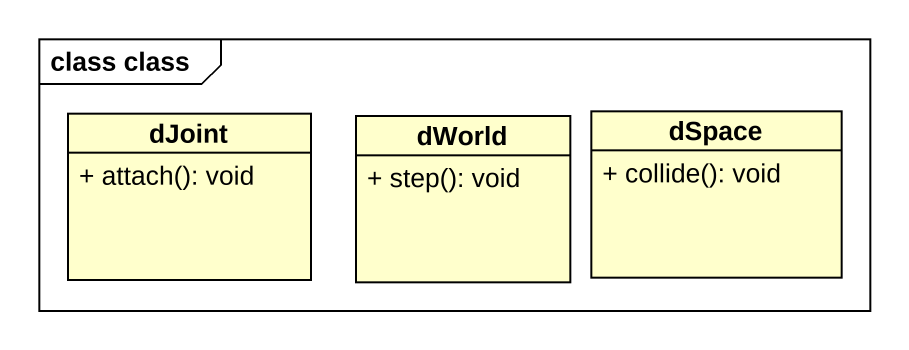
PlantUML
@startuml
mainframe class class
hide circle
hide empty members
skinparam classAttributeIconSize 0
class dJoint {
  + attach(): void
}
class dWorld {
  + step(): void
}
class dSpace {
  + collide(): void
}
@enduml
